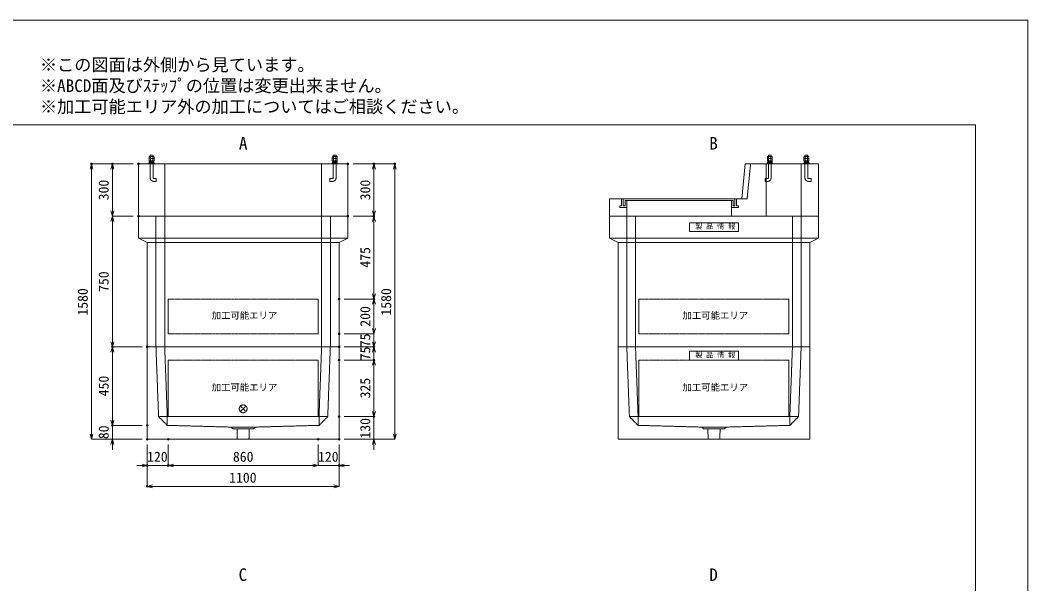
# Model space of a CAD drawing. Units: millimetres, scale not verified. Extents: x -4455 to 4455, y -3150 to 3150.
# Drawn here: x -1324 to 4455, y -84 to 3150 of the extents above; entities that cross this region are included whole.
import ezdxf
from ezdxf.enums import TextEntityAlignment as Align

# ---------------------------------------------------------------- set-up
doc = ezdxf.new("R2010")
doc.units = ezdxf.units.MM
doc.header["$LTSCALE"] = 20
doc.header["$PDMODE"] = 32
doc.header["$PDSIZE"] = 10
doc.linetypes.add('LONG_DASHED1', pattern=[7, 6, -1])
doc.linetypes.add('LONG_DOUBLE_CHAIN', pattern=[21.8, 18, -1, 0.6, -0.6, 0.6, -1])
for name, color, linetype, lineweight in [('0-0_D-TTL', 7, 'Continuous', 9), ('0-1_Defpoints', 7, 'Continuous', 9), ('0-3_D-TTL-TXT', 7, 'Continuous', 9), ('0-4_D-STR-TXT', 7, 'Continuous', 9), ('0-5_D-STR-DIM', 3, 'Continuous', 9), ('0-6_0', 7, 'Continuous', 9), ('0-7_D-STR', 7, 'Continuous', 9), ('0-8_D-STR-STR5', 1, 'LONG_DOUBLE_CHAIN', 9), ('0-9_D-STR-STR1', 7, 'LONG_DASHED1', 9), ('0-B_D-STR-STR2', 1, 'Continuous', 9), ('0-C_D-STR-STR4', 134, 'LONG_DASHED1', 9)]:
    doc.layers.add(name, color=color, linetype=linetype, lineweight=lineweight)
doc.styles.add('ＭＳ ゴシック', font='')
doc.styles.get('ＭＳ ゴシック').set_extended_font_data('MS Gothic')

# ---------------------------------------------------------------- blocks, each defined once
blk = doc.blocks.new('A$C4DE05FD1')
at = {"layer": '0-0_D-TTL', "color": 134}
for p, q in [((4000, 76000), (114800, 76000)), ((114800, 76000), (114800, 4000))]:
    blk.add_line(p, q, dxfattribs=at)
at = {"layer": '0-1_Defpoints', "color": 134}
for p, q in [((0, 84000), (118800, 84000)), ((118800, 84000), (118800, 0))]:
    blk.add_line(p, q, dxfattribs=at)
at = {"layer": '0-3_D-TTL-TXT', "style": 'ＭＳ ゴシック'}
for s, p in [('※この図面は外側から見ています。', (43260.9, 79815.7)), ('※ABCD面及びｽﾃｯﾌﾟの位置は変更出来ません。', (43260.9, 78215.7)), ('※加工可能エリア外の加工についてはご相談ください。', (43260.9, 76615.7))]:
    blk.add_text(s, height=962.2, dxfattribs=at).set_placement(p, align=Align.BOTTOM_LEFT)
blk = doc.blocks.new('_Open30')
at = {"layer": '0-6_0'}
blk.add_line((0, 0), (-20, 0), dxfattribs=at)
blk.add_lwpolyline([(-20, 5.36), (0, 0), (-20, -5.36)], dxfattribs=at)
blk = doc.blocks.new('A$C31CA379A')
at = {"layer": '0-4_D-STR-TXT', "style": 'ＭＳ ゴシック'}
for s, p in [('A', (-325.9, -2190.5)), ('B', (35638.6, -2190.5)), ('C', (-351.4, -35190.5)), ('D', (35638.6, -35190.5))]:
    blk.add_text(s, height=962.2, dxfattribs=at).set_placement(p, align=Align.BOTTOM_LEFT)
blk = doc.blocks.new('A$C737D46CD')
at = {"layer": '0-9_D-STR-STR1', "linetype": 'Continuous'}
blk.add_lwpolyline([(-2820, 0), (2820, 0), (2820, -1000), (-2820, -1000)], close=True, dxfattribs=at)
at = {"layer": '0-9_D-STR-STR1', "style": 'ＭＳ ゴシック'}
blk.add_text('製 品 情 報', height=577.3, dxfattribs=at).set_placement((-2149.6, -882.5), align=Align.BOTTOM_LEFT)
blk = doc.blocks.new('A$C19F174D8')
at = {"layer": '0-7_D-STR', "linetype": 'LONG_DASHED1'}
for p, q in [((-10000, 0), (-9700, -8000)), ((-9000, 0), (-8700, -8000)), ((9000, 0), (8700, -8000)), ((10000, 0), (9700, -8000)), ((-8700, -9000), (-9700, -8000)), ((9700, -8000), (-9700, -8000)), ((-8700, -9000), (-8700, -8000)), ((8700, -9000), (9700, -8000)), ((8700, -9000), (8700, -8000)), ((-8700, -9000), (-1400, -9200)), ((1400, -9200), (-1400, -9200)), ((-1200, -9380), (-1400, -9200)), ((1200, -9380), (1400, -9200)), ((8700, -9000), (1400, -9200)), ((1200, -9380), (-1200, -9380)), ((-666, -10600), (-705, -9380)), ((666, -10600), (705, -9380))]:
    blk.add_line(p, q, dxfattribs=at)
at = {"layer": '0-7_D-STR'}
for p, q in [((11000, -10600), (11000, 0)), ((-11000, -10600), (11000, -10600))]:
    blk.add_line(p, q, dxfattribs=at)
blk.add_lwpolyline([(-11000, -10600), (-11000, 0), (11000, 0)], dxfattribs=at)
at = {"layer": '0-8_D-STR-STR5'}
for p, q in [((8600, -1500), (8600, -8000)), ((8600, -8000), (-8600, -8000))]:
    blk.add_line(p, q, dxfattribs=at)
blk.add_lwpolyline([(8600, -1500), (-8600, -1500), (-8600, -8000)], dxfattribs=at)
at = {"layer": '0-9_D-STR-STR1'}
blk.add_blockref('A$C737D46CD', (0, -500), dxfattribs=at)
blk = doc.blocks.new('A$C44C4220A')
at = {"layer": '0-B_D-STR-STR2'}
for p, q in [((-160, -40), (-120, 0)), ((-120, 0), (120, 0)), ((160, -40), (120, 0)), ((-277.1, -167.2), (-230, -140)), ((-277.1, -390), (-277.1, -167.2)), ((-277.1, -417.2), (-230, -390)), ((-277.1, -390), (277.1, -390)), ((-277.1, -640), (-277.1, -417.2)), ((-277.1, -640), (277.1, -640)), ((-270, -777.1), (-270, -817.1)), ((-252.7, -757.3), (-160, -744.8)), ((-250, -757.1), (-20, -744.3)), ((-250, -837.1), (-20, -824.3)), ((-160, -140), (-160, -40)), ((-160, -752.1), (-160, -640)), ((-160, -880.6), (-160, -832.1)), ((-160, -1000), (-160, -930.6)), ((-138.6, -640), (-138.6, -140)), ((-20, -744.3), (-20, -824.3)), ((20, -674.4), (248.9, -687.2)), ((20, -674.4), (20, -754.4)), ((20, -754.4), (248.9, -767.2)), ((138.6, -640), (138.6, -140)), ((160, -140), (160, -40)), ((160, -682.2), (160, -640)), ((160, -880.6), (160, -762.3)), ((160, -780), (248.9, -767.2)), ((160, -1000), (160, -930.6)), ((268.9, -706.8), (268.9, -747.2)), ((277.1, -390), (277.1, -167.2)), ((277.1, -640), (277.1, -417.2))]:
    blk.add_line(p, q, dxfattribs=at)
at = {"layer": '0-B_D-STR-STR2', "linetype": 'LONG_DASHED1'}
for p, q in [((-160, -1000), (-160, -2600)), ((160, -1000), (160, -2600)), ((-540, -2680), (-240, -2680))]:
    blk.add_line(p, q, dxfattribs=at)
at = {"layer": '0-B_D-STR-STR2'}
blk.add_lwpolyline([(-300, -880.6), (300, -880.6), (300, -930.6), (-300, -930.6)], close=True, dxfattribs=at)
for points in [[(277.1, -167.2), (230, -140), (-230, -140)], [(277.1, -417.2), (230, -390), (-230, -390)]]:
    blk.add_lwpolyline(points, dxfattribs=at)
at = {"layer": '0-B_D-STR-STR2', "linetype": 'LONG_DASHED1'}
blk.add_lwpolyline([(-540, -2680), (-540, -3000), (-240, -3000)], dxfattribs=at)
at = {"layer": '0-B_D-STR-STR2'}
for centre, start, end in [((-250, -777.1), 90, 180), ((-250, -817.1), 180, 270), ((248.9, -707.2), 0, 90), ((248.9, -747.2), 270, 0)]:
    blk.add_arc(centre, 20, start, end, dxfattribs=at)
at = {"layer": '0-B_D-STR-STR2', "linetype": 'LONG_DASHED1'}
for radius in [400, 80]:
    blk.add_arc((-240, -2600), radius, 270, 0, dxfattribs=at)
blk = doc.blocks.new('A$C1CB640C4')
at = {"layer": '0-7_D-STR'}
for p, q in [((3200, 2000), (3576.1, 6000)), ((3576.1, 6000), (12000, 6000)), ((12000, 0), (12000, 6000)), ((-12000, 2000), (3200, 2000)), ((-12000, 0), (-12000, 2000)), ((12000, 0), (-12000, 0))]:
    blk.add_line(p, q, dxfattribs=at)
at = {"layer": '0-7_D-STR', "linetype": 'LONG_DASHED1'}
for p, q in [((3800, 2000), (4200, 6000)), ((6000, 0), (6000, 6000)), ((10000, 0), (10000, 6000)), ((-10000, 0), (-10000, 1800)), ((2000, 1800), (2000, 0)), ((3200, 2000), (3800, 2000))]:
    blk.add_line(p, q, dxfattribs=at)
at = {"layer": '0-C_D-STR-STR4'}
for points in [[(-10600, 2000), (-10600, 1200), (-10800, 1200), (-10800, 1000), (-10000, 1000)], [(-10000, 1800), (-10200, 1800), (-10200, 1200), (-10400, 1200), (-10400, 2000)], [(-10000, 1800), (2000, 1800), (2200, 1800)], [(2600, 2000), (2600, 1200), (2800, 1200), (2800, 1000), (2000, 1000)], [(2200, 1800), (2200, 1200), (2400, 1200), (2400, 2000)]]:
    blk.add_lwpolyline(points, dxfattribs=at)
at = {"layer": '0-7_D-STR'}
blk.add_blockref('A$C44C4220A', (6400, 7000), dxfattribs=at)
at = {"layer": '0-7_D-STR', "xscale": -1}
blk.add_blockref('A$C44C4220A', (10600, 7000), dxfattribs=at)
blk = doc.blocks.new('A$C5E7F35E6')
at = {"layer": '0-7_D-STR'}
for p, q in [((-12000, 6000), (12000, 6000)), ((-12000, 6000), (-12000, 0)), ((12000, 6000), (12000, 0)), ((-12000, 0), (12000, 0))]:
    blk.add_line(p, q, dxfattribs=at)
at = {"layer": '0-7_D-STR', "linetype": 'LONG_DASHED1'}
for p, q in [((-9000, 6000), (-9000, 0)), ((9000, 6000), (9000, 0))]:
    blk.add_line(p, q, dxfattribs=at)
at = {"layer": '0-7_D-STR', "xscale": -1}
blk.add_blockref('A$C44C4220A', (-10500, 7000), dxfattribs=at)
at = {"layer": '0-7_D-STR'}
blk.add_blockref('A$C44C4220A', (10500, 7000), dxfattribs=at)
blk = doc.blocks.new('A$Cddcd1648')
at = {"layer": '0-7_D-STR'}
for p, q in [((12000, 15000), (-12000, 15000)), ((-12000, 12500), (-12000, 15000)), ((12000, 12500), (12000, 15000)), ((-12000, 12500), (-11000, 12000)), ((-12000, 12500), (12000, 12500)), ((-11000, 0), (-11000, 12000)), ((11000, 12000), (-11000, 12000)), ((12000, 12500), (11000, 12000)), ((11000, 0), (11000, 12000)), ((11000, 0), (-11000, 0))]:
    blk.add_line(p, q, dxfattribs=at)
at = {"layer": '0-7_D-STR', "linetype": 'LONG_DASHED1'}
for p, q in [((-10000, 15000), (-10000, 0)), ((-9000, 15000), (-9000, 0)), ((9000, 15000), (9000, 0)), ((10000, 15000), (10000, 0))]:
    blk.add_line(p, q, dxfattribs=at)
at = {"layer": '0-8_D-STR-STR5'}
for p, q in [((8600, 5500), (8600, 1500)), ((8600, 1500), (-8600, 1500))]:
    blk.add_line(p, q, dxfattribs=at)
blk.add_lwpolyline([(8600, 5500), (-8600, 5500), (-8600, 1500)], dxfattribs=at)
blk = doc.blocks.new('A$Cb5c508f1')
at = {"layer": '0-7_D-STR'}
for p, q in [((12000, 15000), (-12000, 15000)), ((-12000, 12500), (-12000, 15000)), ((12000, 12500), (12000, 15000)), ((-12000, 12500), (-11000, 12000)), ((-12000, 12500), (12000, 12500)), ((-11000, 0), (-11000, 12000)), ((11000, 12000), (-11000, 12000)), ((12000, 12500), (11000, 12000)), ((11000, 0), (11000, 12000)), ((11000, 0), (-11000, 0))]:
    blk.add_line(p, q, dxfattribs=at)
at = {"layer": '0-7_D-STR', "linetype": 'LONG_DASHED1'}
for p, q in [((-10000, 15000), (-10000, 0)), ((-9000, 15000), (-9000, 0)), ((9000, 15000), (9000, 0)), ((10000, 15000), (10000, 0))]:
    blk.add_line(p, q, dxfattribs=at)
at = {"layer": '0-8_D-STR-STR5'}
for p, q in [((8600, 5500), (8600, 1500)), ((8600, 1500), (-8600, 1500))]:
    blk.add_line(p, q, dxfattribs=at)
blk.add_lwpolyline([(8600, 5500), (-8600, 5500), (-8600, 1500)], dxfattribs=at)
at = {"layer": '0-9_D-STR-STR1'}
blk.add_blockref('A$C737D46CD', (0, 14250), dxfattribs=at)
blk = doc.blocks.new('A$C6F5C57E3')
at = {"layer": '0-7_D-STR', "linetype": 'LONG_DASHED1'}
for p, q in [((-10000, 0), (-9700, -8000)), ((-9000, 0), (-8700, -8000)), ((9000, 0), (8700, -8000)), ((10000, 0), (9700, -8000)), ((-8700, -9000), (-9700, -8000)), ((9700, -8000), (-9700, -8000)), ((-8700, -9000), (-8700, -8000)), ((8700, -9000), (9700, -8000)), ((8700, -9000), (8700, -8000)), ((-8700, -9000), (-1400, -9200)), ((1400, -9200), (-1400, -9200)), ((-1200, -9380), (-1400, -9200)), ((1200, -9380), (1400, -9200)), ((8700, -9000), (1400, -9200)), ((1200, -9380), (-1200, -9380)), ((-666, -10600), (-705, -9380)), ((666, -10600), (705, -9380))]:
    blk.add_line(p, q, dxfattribs=at)
at = {"layer": '0-7_D-STR'}
for p, q in [((11000, -10600), (11000, 0)), ((-11000, -10600), (11000, -10600))]:
    blk.add_line(p, q, dxfattribs=at)
blk.add_lwpolyline([(-11000, -10600), (-11000, 0), (11000, 0)], dxfattribs=at)
at = {"layer": '0-8_D-STR-STR5'}
for p, q in [((-8600, -1500), (-8600, -8000)), ((8600, -1500), (-8600, -1500)), ((8600, -1500), (8600, -8000)), ((8600, -8000), (-8600, -8000))]:
    blk.add_line(p, q, dxfattribs=at)
blk = doc.blocks.new('A$C1C640AAB')
at = {"layer": '0-8_D-STR-STR5'}
for p, q in [((-318.2, -318.2), (318.2, 318.2)), ((-318.2, 318.2), (318.2, -318.2))]:
    blk.add_line(p, q, dxfattribs=at)
blk.add_circle((0, 0), 450, dxfattribs=at)
blk = doc.blocks.new('A$Ca013d012')
at = {"layer": '0-7_D-STR'}
blk.add_blockref('A$C6F5C57E3', (0, 0), dxfattribs=at)
at = {"layer": '0-8_D-STR-STR5'}
blk.add_blockref('A$C1C640AAB', (0, -7100), dxfattribs=at)

msp = doc.modelspace()

# ---------------------------------------------------------------- linework, layer by layer
at = {"layer": '0-1_Defpoints'}
for p in [(-915, 2325), (-795, 2325), (-645, 2325), (555, 2325), (705, 2325), (825, 2325), (-645, 2025), (555, 2025), (555, 2025), (705, 2025), (505, 1550), (705, 1550), (505, 1350), (-795, 1275), (-595, 1275), (-595, 1275), (505, 1275), (505, 1275), (705, 1275), (505, 1200), (705, 1200), (505, 875), (705, 875), (-795, 825), (-595, 825), (-595, 745), (-595, 745), (-475, 745), (385, 745), (505, 745), (505, 745), (-595, 595), (-475, 595), (505, 595), (-595, 475)]:
    msp.add_point(p, dxfattribs=at)
at = {"layer": '0-5_D-STR-DIM'}
for p, q in [((-675, 2325), (-915, 2325)), ((-675, 2325), (-795, 2325)), ((585, 2325), (705, 2325)), ((585, 2325), (825, 2325)), ((-915, 775), (-915, 2295)), ((-795, 2055), (-795, 2295)), ((705, 2055), (705, 2295)), ((825, 775), (825, 2295)), ((-675, 2025), (-795, 2025)), ((-675, 2025), (-795, 2025)), ((585, 2025), (705, 2025)), ((585, 2025), (705, 2025)), ((-795, 1995), (-795, 1305)), ((705, 1580), (705, 1995)), ((535, 1550), (705, 1550)), ((535, 1550), (705, 1550)), ((705, 1380), (705, 1520)), ((705, 1380), (705, 1410)), ((535, 1350), (705, 1350)), ((535, 1350), (705, 1350)), ((705, 1350), (705, 1275)), ((705, 1305), (705, 1335)), ((-625, 1275), (-795, 1275)), ((-625, 1275), (-795, 1275)), ((535, 1275), (705, 1275)), ((535, 1275), (705, 1275)), ((705, 1275), (705, 1200)), ((-795, 855), (-795, 1245)), ((705, 1245), (705, 1215)), ((535, 1200), (705, 1200)), ((535, 1200), (705, 1200)), ((705, 905), (705, 1170)), ((705, 1170), (705, 1140)), ((705, 905), (705, 935)), ((-795, 855), (-795, 885)), ((535, 875), (705, 875)), ((535, 875), (705, 875)), ((705, 745), (705, 875)), ((-625, 825), (-795, 825)), ((-795, 745), (-795, 825)), ((-625, 825), (-795, 825)), ((-625, 745), (-915, 745)), ((-625, 745), (-795, 745)), ((-795, 715), (-795, 685)), ((-595, 715), (-595, 475)), ((-595, 715), (-595, 595)), ((-475, 715), (-475, 595)), ((-475, 715), (-475, 595)), ((385, 715), (385, 595)), ((385, 715), (385, 595)), ((505, 715), (505, 595)), ((505, 715), (505, 475)), ((535, 745), (705, 745)), ((535, 745), (825, 745)), ((705, 715), (705, 685)), ((-625, 595), (-655, 595)), ((-475, 595), (-595, 595)), ((355, 595), (-445, 595)), ((-445, 595), (-415, 595)), ((355, 595), (325, 595)), ((385, 595), (505, 595)), ((535, 595), (565, 595)), ((475, 475), (-565, 475))]:
    msp.add_line(p, q, dxfattribs=at)

# ---------------------------------------------------------------- block references
at = {"layer": '0-0_D-TTL', "xscale": 0.075, "yscale": 0.075}
msp.add_blockref('A$C4DE05FD1', (-4455, -3150), dxfattribs=at)
at = {"layer": '0-4_D-STR-TXT', "xscale": 0.075, "yscale": 0.075}
msp.add_blockref('A$C31CA379A', (-45, 2550), dxfattribs=at)
at = {"layer": '0-5_D-STR-DIM', "xscale": 1.5, "yscale": 1.5}
for p, rotation in [((-915, 2325), 90), ((-795, 2325), 90), ((705, 2325), 90), ((825, 2325), 90), ((-795, 2025), 270), ((-795, 2025), 90), ((705, 2025), 270), ((705, 2025), 90), ((705, 1550), 270), ((705, 1550), 90), ((705, 1350), 270), ((705, 1350), 270), ((-795, 1275), 270), ((-795, 1275), 90), ((705, 1275), 270), ((705, 1275), 90), ((705, 1200), 90), ((705, 1200), 90), ((705, 875), 270), ((705, 875), 270), ((-795, 825), 270), ((-795, 825), 270), ((-915, 745), 270), ((825, 745), 270), ((-795, 745), 90), ((705, 745), 90), ((-475, 595), 180), ((-475, 595), 180), ((505, 595), 180), ((-595, 475), 180)]:
    msp.add_blockref('_Open30', p, dxfattribs=dict(at, rotation=rotation))
for p in [(-595, 595), (385, 595), (385, 595), (505, 475)]:
    msp.add_blockref('_Open30', p, dxfattribs=at)
at = {"layer": '0-7_D-STR', "xscale": 0.05, "yscale": 0.05}
for name, p in [('A$C5E7F35E6', (-45, 2025)), ('A$C1CB640C4', (2655, 2025)), ('A$Cddcd1648', (-45, 1275)), ('A$Cb5c508f1', (2655, 1275)), ('A$Ca013d012', (-45, 1275)), ('A$C19F174D8', (2655, 1275))]:
    msp.add_blockref(name, p, dxfattribs=at)

# ---------------------------------------------------------------- texts
at = {"layer": '0-5_D-STR-DIM', "style": 'ＭＳ ゴシック'}
for s, p in [('300', (-798.9, 2116.35)), ('300', (701.1, 2116.35)), ('475', (701.1, 1730.08)), ('750', (-798.9, 1590.6)), ('1580', (-918.9, 1454.72)), ('1580', (821.1, 1454.72)), ('200', (701.1, 1391.2)), ('75', (701.1, 1273.38)), ('75', (701.1, 1198.38)), ('450', (-798.9, 991.8)), ('325', (701.1, 979.63)), ('80', (-798.9, 745.85)), ('130', (701.1, 749.22))]:
    msp.add_text(s, height=57.77, rotation=90, dxfattribs=at).set_placement(p, align=Align.BOTTOM_LEFT)
for s, p in [('120', (-595.78, 598.9)), ('860', (-103.65, 598.9)), ('120', (384.22, 598.9)), ('1100', (-125.28, 478.9))]:
    msp.add_text(s, height=57.77, dxfattribs=at).set_placement(p, align=Align.BOTTOM_LEFT)
at = {"layer": '0-8_D-STR-STR5', "style": 'ＭＳ ゴシック'}
for p in [(-225.48, 1424.75), (2474.52, 1424.75), (-225.48, 1012.48), (2474.52, 1012.48)]:
    msp.add_text('加工可能エリア', height=38.42, dxfattribs=at).set_placement(p, align=Align.BOTTOM_LEFT)

doc.saveas('drawing.dxf')
